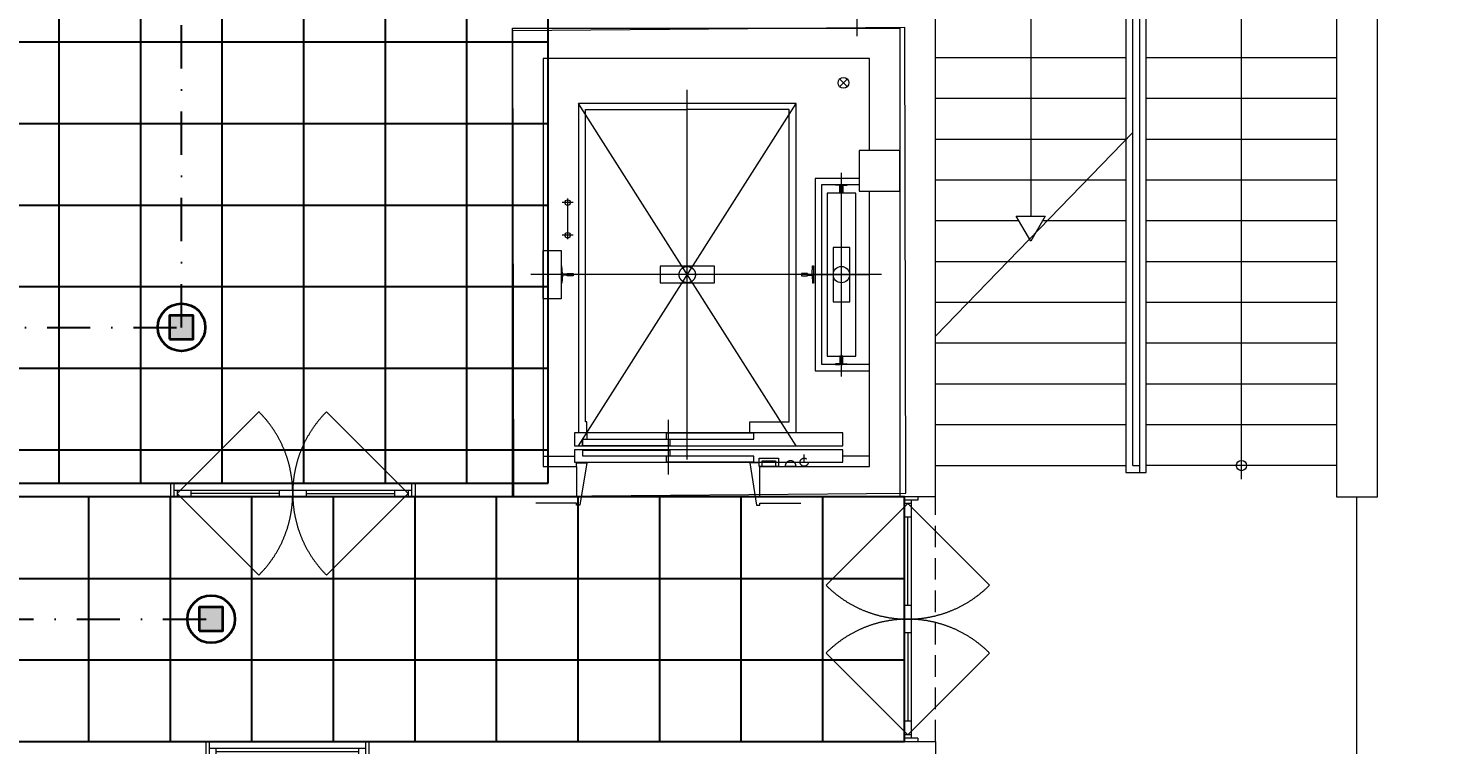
# Model space of a CAD drawing. Header units: inches. Extents: x -12418 to 472786, y -29325 to 19878.
# Drawn here: x 42371 to 52678, y -2773 to 2502 of the extents above; entities that cross this region are included whole.
import ezdxf
from ezdxf import colors
from ezdxf.entities.mleader import LeaderData, LeaderLine
from ezdxf.math import Vec2, Vec3

# ---------------------------------------------------------------- set-up
doc = ezdxf.new("R2010")
doc.units = ezdxf.units.IN
doc.header["$LTSCALE"] = 25
doc.header["$MEASUREMENT"] = 0
for name, pattern in [('00-Ground Floor$0$CENTERX2', [101.6, 63.5, -12.7, 12.7, -12.7]), ('00-Ground Floor$0$DASHED', [0.75, 0.5, -0.25]), ('00-Ground Floor$0$DASHED2', [9.525, 6.35, -3.175]), ('00-Ground Floor$0$HIDDEN', [9.525, 6.35, -3.175]), ('DASHDOT', [25.4, 12.7, -6.35, 0, -6.35])]:
    doc.linetypes.add(name, pattern=pattern)
doc.layers.get('0').update_dxf_attribs({"color": 8})
for name, color, linetype, lineweight in [('00-Ground Floor$0$Aluminum', 251, 'Continuous', 5), ('00-Ground Floor$0$Axis', 251, '00-Ground Floor$0$CENTERX2', 5), ('00-Ground Floor$0$C-HYDR-CTCH', 251, 'Continuous', 5), ('00-Ground Floor$0$Cabin', 7, 'Continuous', 5), ('00-Ground Floor$0$LOADING', 253, 'Continuous', 5), ('00-Ground Floor$0$Notes', 1, 'Continuous', 5), ('00-Ground Floor$0$Proj', 251, 'Continuous', 5), ('00-Ground Floor$0$SANIT', 250, 'Continuous', 5), ('00-Ground Floor$0$Structure', 251, 'Continuous', 5), ('00-Ground Floor$0$Tech', 169, '00-Ground Floor$0$DASHED2', 5), ('00-Ground Floor$0$Walls', 251, 'Continuous', 5), ('E-LITE-CLNG-CNDT', 6, 'DASHDOT', 35), ('T-DATA-TEXT', 2, 'Continuous', 25), ('T-INTC-CLNG @ 100', 33, 'Continuous', 35), ('T-INTC-DEVC-NUMB', 2, 'Continuous', 25), ('T-SOUN-CLNG-CNDT', 3, 'DASHDOT', 25)]:
    doc.layers.add(name, color=color, linetype=linetype, lineweight=lineweight)
doc.layers.add('00-Ground Floor$0$False Ceiling', color=251, linetype='Continuous')
doc.styles.add('DC_Elc_Romans', font='elc_romans.shx', dxfattribs={"width": 0.7})
doc.styles.add('DC_Simplex', font='SIMPLEX.shx', dxfattribs={"width": 0.7})

# ---------------------------------------------------------------- blocks, each defined once
blk = doc.blocks.new('00-Ground Floor$0$T127-1_B')
at = {"layer": '00-Ground Floor$0$Cabin'}
for p, q in [((44.5, 8), (44.5, 4)), ((44.5, 4), (78, 4)), ((78, 4), (82, 63.5)), ((44.5, -8), (44.5, -4)), ((44.5, -4), (78, -4)), ((78, -4), (82, -63.5))]:
    blk.add_line(p, q, dxfattribs=at)
at = {"layer": '00-Ground Floor$0$Cabin', "ltscale": 5}
for points in [[(44.5, 8), (0, 8), (0, -8), (44.5, -8)], [(82, 63.5), (89, 63.5), (89, -63.5), (82, -63.5)]]:
    blk.add_lwpolyline(points, dxfattribs=at)
blk = doc.blocks.new('00-Ground Floor$0$T127-1_B__1680')
at = {"layer": '00-Ground Floor$0$Axis'}
blk.add_line((-990, 0), (990, 0), dxfattribs=at)
at = {"layer": '00-Ground Floor$0$Notes', "xscale": -1}
blk.add_blockref('00-Ground Floor$0$T127-1_B', (-840, 0), dxfattribs=at)
at = {"layer": '00-Ground Floor$0$Notes'}
blk.add_blockref('00-Ground Floor$0$T127-1_B', (840, 0), dxfattribs=at)
blk = doc.blocks.new('00-Ground Floor$0$JIS5K')
at = {"layer": '00-Ground Floor$0$Cabin'}
for p, q in [((60.2, 8), (60.2, 11.2)), ((60.2, -8), (60.2, -11.2))]:
    blk.add_line(p, q, dxfattribs=at)
at = {"layer": '00-Ground Floor$0$Cabin', "ltscale": 5}
for points in [[(57, 11.2), (0, 11.2), (0, -11.2), (57, -11.2)], [(60.2, 8), (3.2, 8), (3.2, -8), (60.2, -8)], [(57, 11.2), (57, 43.5), (60.2, 43.5), (60.2, 11.2)], [(57, -11.2), (57, -43.5), (60.2, -43.5), (60.2, -11.2)]]:
    blk.add_lwpolyline(points, dxfattribs=at)
blk = doc.blocks.new('00-Ground Floor$0$JIS5K__1200')
at = {"layer": '00-Ground Floor$0$Axis'}
blk.add_line((-750, 0), (750, 0), dxfattribs=at)
at = {"layer": '00-Ground Floor$0$Notes', "xscale": -1}
blk.add_blockref('00-Ground Floor$0$JIS5K', (-600, 0), dxfattribs=at)
at = {"layer": '00-Ground Floor$0$Notes'}
blk.add_blockref('00-Ground Floor$0$JIS5K', (600, 0), dxfattribs=at)
blk = doc.blocks.new('00-Ground Floor$0$对重支撑1')
at = {"layer": '00-Ground Floor$0$Cabin'}
blk.add_lwpolyline([(1060, 178), (929, 178), (929, -178), (1060, -178)], close=True, dxfattribs=at).dxf.unprotected_set("ltscale", 0)
blk = doc.blocks.new('00-Ground Floor$0$井道平面图轿厢1轿厢地坎')
at = {"layer": '00-Ground Floor$0$Axis', "ltscale": 0.864}
blk.add_lwpolyline([(0, 96), (0, -192)], dxfattribs=at)
at = {"layer": '00-Ground Floor$0$Cabin', "ltscale": 5}
for points in [[(690, 0), (690, -96), (-1285, -96), (-1285, 0)], [(15, -3), (15, -46), (-630, -46), (-630, -3)], [(630, -50), (630, -93), (-15, -93), (-15, -50)]]:
    blk.add_lwpolyline(points, close=True, dxfattribs=at)
at = {"layer": '00-Ground Floor$0$Cabin'}
for points in [[(600, 0), (600, -48)], [(600, -48), (633, -48)], [(633, -48), (633, -96)]]:
    blk.add_lwpolyline(points, dxfattribs=at)
blk = doc.blocks.new('00-Ground Floor$0$层门地坎1')
at = {"layer": '00-Ground Floor$0$Axis', "ltscale": 0.81}
blk.add_lwpolyline([(0, 90), (0, -180)], dxfattribs=at)
at = {"layer": '00-Ground Floor$0$Cabin', "ltscale": 5}
for points in [[(690, 0), (690, -90), (-1285, -90), (-1285, 0)], [(15, -47), (15, -87), (-630, -87), (-630, -47)], [(630, -3), (630, -43), (-15, -43), (-15, -3)]]:
    blk.add_lwpolyline(points, close=True, dxfattribs=at)
blk = doc.blocks.new('00-Ground Floor$0$ME19011A-P')
for p, q in [((-0.425, 0), (0.425, 0)), ((-0.425, 0), (-0.425, -0.015)), ((0.425, 0), (0.425, -0.015)), ((-0.425, -0.015), (0.425, -0.015)), ((-0.367, -0.02), (-0.232, -0.02)), ((-0.367, -0.02), (-0.367, -0.04)), ((-0.367, -0.04), (-0.232, -0.04)), ((-0.36, -0.015), (-0.36, -0.02)), ((-0.24, -0.015), (-0.24, -0.02)), ((-0.232, -0.02), (-0.232, -0.04)), ((-0.15, -0.015), (-0.15, -0.04)), ((-0.15, -0.025), (0, -0.025)), ((-0.15, -0.04), (-0.119, -0.04)), ((-0.089, -0.04), (-0.064, -0.04)), ((-0.061, -0.037), (-0.079, -0.043)), ((-0.079, -0.043), (-0.077, -0.05)), ((-0.058, -0.046), (-0.077, -0.05)), ((-0.04, -0.031), (-0.05, -0.034)), ((-0.047, -0.043), (-0.038, -0.041)), ((-0.038, -0.041), (-0.04, -0.031)), ((-0.038, -0.04), (0, -0.04)), ((0, -0.015), (0, -0.04)), ((0.1, -0.015), (0.1, -0.045)), ((0.1, -0.035), (0.2, -0.035)), ((0.1, -0.045), (0.2, -0.045)), ((0.2, -0.045), (0.2, -0.015)), ((0.282, -0.015), (0.248, -0.015)), ((0.248, -0.024), (0.248, -0.015)), ((0.282, -0.024), (0.248, -0.024)), ((0.282, -0.024), (0.282, -0.015)), ((0.321, -0.015), (0.288, -0.015)), ((0.288, -0.015), (0.288, -0.053)), ((0.321, -0.024), (0.288, -0.024)), ((0.288, -0.053), (0.321, -0.053)), ((0.321, -0.053), (0.321, -0.015)), ((0.362, -0.015), (0.329, -0.015)), ((0.329, -0.015), (0.329, -0.053)), ((0.362, -0.024), (0.329, -0.024)), ((0.329, -0.053), (0.362, -0.053)), ((0.362, -0.053), (0.362, -0.015)), ((0.368, -0.024), (0.368, -0.015)), ((0.368, -0.015), (0.402, -0.015)), ((0.368, -0.024), (0.402, -0.024)), ((0.402, -0.024), (0.402, -0.015))]:
    blk.add_line(p, q)
blk.add_lwpolyline([(-0.119, -0.048), (-0.089, -0.048), (-0.089, -0.038), (-0.119, -0.038)], close=True)
at = {"color": 8, "const_width": 0.000601}
for points in [[(0.304, -0.053, -0.184574), (0.298, -0.064, -1.44364), (0.296, -0.058, -0.837915), (0.297, -0.066, -0.30536), (0.284, -0.062, -1.584726), (0.289, -0.061, -0.253153), (0.283, -0.068, -0.874198), (0.278, -0.058, -0.915253), (0.279, -0.066, -0.223821), (0.268, -0.064, -1.703343), (0.272, -0.06, -0.588962), (0.262, -0.068, -0.717795), (0.263, -0.058, -0.983104), (0.264, -0.064, -0.326362), (0.253, -0.061, -0.758716), (0.261, -0.051, -0.906186), (0.259, -0.057, -0.189488), (0.253, -0.052, -0.7948), (0.261, -0.042, -1.223996), (0.257, -0.047, -0.072149), (0.253, -0.04, -0.645886), (0.261, -0.032, -1.366917), (0.257, -0.037, -0.078415), (0.254, -0.031, -0.723006), (0.261, -0.026, -1.105484), (0.258, -0.029, -0.221197), (0.257, -0.024, -0.221197)], [(0.346, -0.053, 0.184574), (0.352, -0.064, 1.44364), (0.354, -0.058, 0.837915), (0.353, -0.066, 0.30536), (0.366, -0.062, 1.584726), (0.361, -0.061, 0.253153), (0.367, -0.068, 0.874198), (0.372, -0.058, 0.915253), (0.371, -0.066, 0.223821), (0.382, -0.064, 1.703343), (0.378, -0.06, 0.588962), (0.388, -0.068, 0.717795), (0.387, -0.058, 0.983104), (0.386, -0.064, 0.326362), (0.397, -0.061, 0.758716), (0.389, -0.051, 0.906186), (0.391, -0.057, 0.189488), (0.397, -0.052, 0.7948), (0.389, -0.042, 1.223996), (0.393, -0.047, 0.072149), (0.397, -0.04, 0.645886), (0.389, -0.032, 1.366917), (0.393, -0.037, 0.078415), (0.396, -0.031, 0.723006), (0.389, -0.026, 1.105484), (0.392, -0.029, 0.221197), (0.393, -0.024, 0.221197)]]:
    blk.add_lwpolyline(points, format="xyb", dxfattribs=at)
blk.add_circle((-0.054, -0.04), 0.0075)
for centre, radius, start, end in [((-0.104, -0.04), 0.01, 10.4593, 169.5407), ((-0.104, -0.04), 0.0075, 14.0075, 165.9925), ((-0.054, -0.04), 0.01, 45, 180)]:
    blk.add_arc(centre, radius, start, end)
blk = doc.blocks.new('00-Ground Floor$0$M.44.57.64')
at = {"layer": '00-Ground Floor$0$LOADING', "xscale": 1000.000000000002, "yscale": 1000.000000000002, "zscale": 1000.000000000002, "rotation": 225.9999036123427}
blk.add_blockref('00-Ground Floor$0$ME19011A-P', (-80807, 16721), dxfattribs=at)
blk = doc.blocks.new('00-Ground Floor$0$A$C37be4daf')
at = {"layer": '00-Ground Floor$0$Aluminum'}
for p, q in [((1416, 598), (216, 598)), ((241, 498), (241, 598)), ((1391, 548), (241, 548)), ((291, 548), (291, 598)), ((291, 573), (1341, 573)), ((1341, 548), (1341, 598)), ((1391, 498), (1391, 598)), ((1416, 498), (216, 498))]:
    blk.add_line(p, q, dxfattribs=at)
at = {"layer": '00-Ground Floor$0$Walls'}
for p, q in [((216, 498), (216, 598)), ((1416, 498), (1416, 598))]:
    blk.add_line(p, q, dxfattribs=at)
blk = doc.blocks.new('00-Ground Floor$0$A$Ce9e1c4c3')
at = {"layer": '00-Ground Floor$0$False Ceiling', "color": 254, "linetype": 'Continuous'}
for p, q in [((-57400, -847), (-57400, 8573)), ((-56800, -847), (-56800, 8573)), ((-56200, -847), (-56200, 8573)), ((-55600, -847), (-55600, 8573)), ((-55000, -847), (-55000, 8573)), ((-54400, -847), (-54400, 8573)), ((-62822, 2400), (-53802, 2400)), ((-62822, 1800), (-53802, 1800)), ((-62822, 1200), (-53802, 1200)), ((-62822, 600), (-53802, 600)), ((-62822, 0), (-53802, 0)), ((-62822, -600), (-53802, -600)), ((-51182, -947, 0), (-87737, -947, 0)), ((-57182, -2747), (-57182, -947)), ((-56582, -2747), (-56582, -947)), ((-55982, -2747), (-55982, -947)), ((-55382, -2747), (-55382, -947)), ((-54782, -2747), (-54782, -947)), ((-54182, -2747), (-54182, -947)), ((-53582, -2747), (-53582, -947)), ((-52982, -2747), (-52982, -947)), ((-52382, -2747), (-52382, -947)), ((-51782, -2747), (-51782, -947)), ((-51182, -2747, 0), (-51182, -947, 0)), ((-87737, -1547), (-51182, -1547)), ((-87737, -2147), (-51182, -2147)), ((-87737, -2747, 0), (-51182, -2747, 0))]:
    blk.add_line(p, q, dxfattribs=at)
at = {"layer": '00-Ground Floor$0$False Ceiling', "color": 254}
for p, q in [((-53802, -847, 0), (-53802, 8573, 0)), ((-62822, -847, 0), (-53802, -847, 0))]:
    blk.add_line(p, q, dxfattribs=at)
blk = doc.blocks.new('00-Ground Floor')
at = {"layer": '00-Ground Floor$0$Aluminum', "linetype": '00-Ground Floor$0$DASHED', "ltscale": 300}
for p, q in [((43468, -922, 0), (44069, -321, 0)), ((45168, -922, 0), (44567, -321, 0)), ((43468, -922, 0), (44069, -1523, 0)), ((45168, -922, 0), (44567, -1523, 0)), ((48843, -997, 0), (48242, -1598, 0)), ((48843, -997, 0), (49444, -1598, 0)), ((48843, -2697, 0), (48242, -2096, 0)), ((48843, -2697, 0), (49444, -2096, 0))]:
    blk.add_line(p, q, dxfattribs=at)
at = {"layer": '00-Ground Floor$0$Aluminum'}
for p, q in [((43418, -847, 0), (43443, -847, 0)), ((43443, -847, 0), (43443, -947, 0)), ((43443, -897, 0), (45193, -897, 0)), ((43468, -897, 0), (43468, -947, 0)), ((43568, -897, 0), (43568, -947, 0)), ((44218, -922, 0), (43568, -922, 0)), ((44218, -897, 0), (44218, -947, 0)), ((44318, -897, 0), (44318, -947, 0)), ((44418, -897, 0), (44418, -947, 0)), ((44418, -922, 0), (45068, -922, 0)), ((45068, -897, 0), (45068, -947, 0)), ((45168, -897, 0), (45168, -947, 0)), ((45193, -847, 0), (45193, -947, 0)), ((45193, -847, 0), (45218, -847, 0)), ((43418, -947, 0), (45218, -947, 0)), ((48818, -947, 0), (48818, -2747, 0)), ((48918, -972, 0), (48818, -972, 0)), ((48868, -997, 0), (48818, -997, 0)), ((48868, -972, 0), (48868, -2722, 0)), ((48918, -947, 0), (48918, -972, 0)), ((48868, -1097, 0), (48818, -1097, 0)), ((48843, -1747, 0), (48843, -1097, 0)), ((48868, -1747, 0), (48818, -1747, 0)), ((48868, -1847, 0), (48818, -1847, 0)), ((48868, -1947, 0), (48818, -1947, 0)), ((48843, -1947, 0), (48843, -2597, 0)), ((48868, -2597, 0), (48818, -2597, 0)), ((48868, -2697, 0), (48818, -2697, 0)), ((48918, -2722, 0), (48818, -2722, 0)), ((48918, -2722, 0), (48918, -2747, 0))]:
    blk.add_line(p, q, dxfattribs=at)
at = {"layer": '00-Ground Floor$0$Aluminum', "linetype": '00-Ground Floor$0$DASHED', "ltscale": 300}
for centre, start, end in [((43468, -922, 0), 315, 45), ((45168, -922, 0), 135, 225), ((48843, -997, 0), 225, 315), ((48843, -2697, 0), 45, 135)]:
    blk.add_arc(centre, 850, start, end, dxfattribs=at)
at = {"layer": '00-Ground Floor$0$Axis'}
blk.add_line((48150, 688), (48560, 688), dxfattribs=at)
at = {"layer": '00-Ground Floor$0$Axis', "ltscale": 3}
for points in [[(47221, -672), (47221, 2048)], [(48021, -572), (46421, 1948)], [(46421, -572), (48021, 1948)], [(48651, 688), (46071, 688)]]:
    blk.add_lwpolyline(points, dxfattribs=at)
at = {"layer": '00-Ground Floor$0$Axis', "ltscale": 0.9}
blk.add_lwpolyline([(46341, 948), (46341, 1248)], dxfattribs=at)
at = {"layer": '00-Ground Floor$0$Axis', "ltscale": 0.24}
for points in [[(46381, 1218), (46301, 1218)], [(46381, 978), (46301, 978)]]:
    blk.add_lwpolyline(points, dxfattribs=at)
at = {"layer": '00-Ground Floor$0$Axis', "ltscale": 1.5}
blk.add_lwpolyline([(47471, 688), (46971, 688)], dxfattribs=at)
at = {"layer": '00-Ground Floor$0$C-HYDR-CTCH', "flags": 128}
blk.add_lwpolyline([(45936, 2481), (45943, -944), (48829, -920), (48822, 2505), (45936, 2481)], dxfattribs=at)
at = {"layer": '00-Ground Floor$0$Cabin'}
for points in [[(48021, 1948), (46421, 1948)], [(46421, 1948), (46421, -476)], [(48021, 1948), (46421, 1948)], [(46421, 1948), (46421, -476)], [(46471, -396), (46471, 1904)], [(46471, 1904), (47221, 1904)], [(47971, 1904), (47221, 1904)], [(47971, -396), (47971, 1904)], [(48021, -476), (48021, 1948)], [(48021, -476), (48021, 1948)], [(48355, 438), (48355, 938)], [(46481, -396), (46471, -396)], [(46481, -476), (46481, -396)], [(47681, -476), (47681, -396)], [(47681, -396), (47971, -396)], [(46421, -476), (46391, -476)], [(46391, -476), (46391, -572)], [(46421, -476), (46391, -476)], [(46391, -476), (46391, -572)], [(48366, -476), (48021, -476)], [(48366, -476), (48021, -476)], [(48366, -572), (48366, -476)], [(48366, -572), (48366, -476)], [(46391, -572), (48366, -572)], [(46391, -572), (48366, -572)], [(46406, -723), (46406, -723), (46406, -698), (46481, -698), (46431, -1008), (46406, -1008), (46406, -993), (46106, -993)], [(46161, -647), (46391, -647)], [(47751, -698), (47681, -698), (47731, -1008), (47756, -1008), (47756, -993), (48056, -993)], [(48561, -647), (48366, -647)]]:
    blk.add_lwpolyline(points, dxfattribs=at)
at = {"layer": '00-Ground Floor$0$Cabin', "ltscale": 5}
for points in [[(48486, 1396), (48161, 1396), (48161, -20), (48561, -20)], [(48486, 1348), (48209, 1348), (48209, 28), (48561, 28)]]:
    blk.add_lwpolyline(points, dxfattribs=at)
blk.add_lwpolyline([(48460, 1288), (48250, 1288), (48250, 88), (48460, 88)], close=True, dxfattribs=at)
at = {"layer": '00-Ground Floor$0$Cabin'}
blk.add_lwpolyline([(48416, 888), (48294, 888), (48294, 488), (48416, 488)], close=True, dxfattribs=at)
at = {"layer": '00-Ground Floor$0$Cabin', "ltscale": 50}
blk.add_lwpolyline([(47021, 749), (47021, 627), (47421, 627), (47421, 749)], close=True, dxfattribs=at)
at = {"layer": '00-Ground Floor$0$Cabin'}
for centre, radius in [((46341, 1218), 20), ((46341, 978), 20), ((48355, 688), 60)]:
    blk.add_circle(centre, radius, dxfattribs=at)
at = {"layer": '00-Ground Floor$0$Notes'}
for p, q in [((48395, 2124), (48345, 2074)), ((48395, 2074), (48345, 2124))]:
    blk.add_line(p, q, dxfattribs=at)
blk.add_circle((48370, 2099), 40, dxfattribs=at)
at = {"layer": '00-Ground Floor$0$Proj'}
for p, q in [((50448, 2933, 0), (50448, 1683, 0)), ((50498, 1734, 0), (50498, 2883, 0)), ((50448, 2283, 0), (49048, 2283, 0)), ((51998, 2283, 0), (50598, 2283, 0)), ((50448, 1983, 0), (49048, 1983, 0)), ((51998, 1983, 0), (50598, 1983, 0)), ((50498, 1734, 0), (49048, 234, 0)), ((50448, 1683, 0), (49048, 1683, 0)), ((51998, 1683, 0), (50598, 1683, 0)), ((50158, 1383, 0), (49048, 1383, 0)), ((51998, 1383, 0), (50598, 1383, 0)), ((49661, 1083, 0), (49048, 1083, 0)), ((49868, 1083, 0), (49835, 1083, 0)), ((51998, 1083, 0), (50598, 1083, 0)), ((49603, 783, 0), (49048, 783, 0)), ((51998, 783, 0), (50598, 783, 0)), ((49288, 483, 0), (49048, 483, 0)), ((51998, 483, 0), (50598, 483, 0)), ((51998, 183, 0), (50598, 183, 0)), ((51998, -117, 0), (50598, -117, 0)), ((51998, -417, 0), (50598, -417, 0)), ((50498, -717, 0), (50548, -717, 0)), ((51998, -717, 0), (50598, -717, 0))]:
    blk.add_line(p, q, dxfattribs=at)
at = {"layer": '00-Ground Floor$0$Proj', "linetype": '00-Ground Floor$0$DASHED', "ltscale": 300}
for p, q in [((50448, 1383, 0), (50158, 1383, 0)), ((50448, 1083, 0), (49868, 1083, 0)), ((50448, 783, 0), (49603, 783, 0)), ((50448, 483, 0), (49288, 483, 0)), ((50448, 183, 0), (49048, 183, 0)), ((50448, -117, 0), (49048, -117, 0)), ((50448, -417, 0), (49048, -417, 0))]:
    blk.add_line(p, q, dxfattribs=at)
at = {"layer": '00-Ground Floor$0$Proj', "linetype": '00-Ground Floor$0$HIDDEN'}
blk.add_line((49048, -2747, 0), (49048, -947, 0), dxfattribs=at)
at = {"layer": '00-Ground Floor$0$Proj', "elevation": 0}
for points in [[(51298, -817), (51298, 3658), (49748, 3658), (49748, 1118)], [(51298, -817), (51298, 3658), (49748, 3658), (49748, 1118)], [(50548, 2883), (50548, -767), (50598, -767), (50598, 2933)], [(49048, -3127), (52148, -3127), (52148, -947)]]:
    blk.add_lwpolyline(points, dxfattribs=at)
at = {"layer": '00-Ground Floor$0$Proj', "ltscale": 300, "elevation": 0}
for points in [[(50448, 1683), (50448, -767), (50548, -767)], [(50498, -717), (50498, 1734)], [(49048, -717), (50448, -717)]]:
    blk.add_lwpolyline(points, dxfattribs=at)
at = {"layer": '00-Ground Floor$0$Proj', "elevation": 0}
blk.add_lwpolyline([(49748, 933), (49641, 1118), (49855, 1118)], close=True, dxfattribs=at)
at = {"layer": '00-Ground Floor$0$Proj'}
blk.add_circle((51298, -717, 0), 37.5, dxfattribs=at)
at = {"layer": '00-Ground Floor$0$SANIT'}
blk.add_line((48471, 2443, 0), (48471, 3273, 0), dxfattribs=at)
at = {"layer": '00-Ground Floor$0$Structure', "elevation": 0}
blk.add_lwpolyline([(51998, 2933), (51998, -947), (52298, -947), (52298, 2933)], close=True, dxfattribs=at)
at = {"layer": '00-Ground Floor$0$Structure'}
for points in [[(48561, 1602), (48561, 2277), (46161, 2277), (46161, -723), (46406, -723), (46406, -948), (45936, -948), (45936, 2502), (48786, 2502), (48786, -948), (47756, -948)], [(47756, -948), (47756, -723), (48561, -723), (48561, 1302)]]:
    blk.add_lwpolyline(points, dxfattribs=at)
blk.add_lwpolyline([(48486, 1302), (48786, 1302), (48786, 1602), (48486, 1602)], close=True, dxfattribs=at)
at = {"layer": '00-Ground Floor$0$Tech', "ltscale": 9}
for points in [[(47751, -663), (47891, -663), (47891, -723), (47751, -723)], [(47771, -683), (47871, -683), (47871, -723), (47771, -723)]]:
    blk.add_lwpolyline(points, close=True, dxfattribs=at)
at = {"layer": '00-Ground Floor$0$Tech', "ltscale": 0.36}
blk.add_lwpolyline([(48081, -692), (48081, -632)], dxfattribs=at)
at = {"layer": '00-Ground Floor$0$Tech', "ltscale": 0.48}
blk.add_lwpolyline([(47941, -722), (48021, -722)], dxfattribs=at)
at = {"layer": '00-Ground Floor$0$Tech', "ltscale": 5}
blk.add_circle((47221, 688), 60, dxfattribs=at)
at = {"layer": '00-Ground Floor$0$Tech'}
blk.add_circle((48081, -692), 30, dxfattribs=at)
blk.add_arc((47981, -722), 40, 0, 180, dxfattribs=at)
at = {"layer": '00-Ground Floor$0$Walls'}
for p, q in [((49048, -947, 0), (49048, 4453, 0)), ((45936, 2502), (46036, 2502)), ((37178, -847, 0), (43418, -847, 0)), ((43418, -847, 0), (43418, -947, 0)), ((45218, -847, 0), (45936, -847)), ((45218, -847, 0), (45218, -947, 0)), ((17733, -947, 0), (43418, -947, 0)), ((45218, -947, 0), (45936, -947)), ((49048, -947, 0), (48786, -947)), ((37850, -2747, 0), (49048, -2747, 0)), ((49048, -2747, 0), (49048, -4091, 0))]:
    blk.add_line(p, q, dxfattribs=at)
at = {"rotation": 180}
blk.add_blockref('00-Ground Floor$0$A$C37be4daf', (45094, -2249, 0), dxfattribs=at)
at = {"layer": '00-Ground Floor$0$False Ceiling', "color": 254}
blk.add_blockref('00-Ground Floor$0$A$Ce9e1c4c3', (100000, 0), dxfattribs=at)
at = {"layer": '00-Ground Floor$0$LOADING', "xscale": -1, "rotation": 225.9999036123427}
blk.add_blockref('00-Ground Floor$0$M.44.57.64', (90122, 66895, 0), dxfattribs=at)
at = {"layer": '00-Ground Floor$0$Notes', "xscale": -1, "rotation": 270.0000015352345}
blk.add_blockref('00-Ground Floor$0$JIS5K__1200', (48355, 688), dxfattribs=at)
at = {"layer": '00-Ground Floor$0$Notes', "yscale": -1, "rotation": 180}
for name in ['00-Ground Floor$0$对重支撑1', '00-Ground Floor$0$T127-1_B__1680']:
    blk.add_blockref(name, (47221, 688), dxfattribs=at)
at = {"layer": '00-Ground Floor$0$Notes', "xscale": -1}
for name, p in [('00-Ground Floor$0$井道平面图轿厢1轿厢地坎', (47081, -476)), ('00-Ground Floor$0$层门地坎1', (47081, -602))]:
    blk.add_blockref(name, p, dxfattribs=at)
blk = doc.blocks.new('DC_PA-CL-Speaker')
blk.add_hatch(color=256).paths.add_polyline_path([(-0.88, -0.87), (0.86, -0.87), (0.86, 0.88), (-0.88, 0.88)])
blk.add_lwpolyline([(-0.88, -0.87), (0.86, -0.87), (0.86, 0.88), (-0.88, 0.88)], close=True)
blk.add_circle((0, 0), 1.75)
at = {"layer": 'T-INTC-DEVC-NUMB', "style": 'DC_Simplex', "width": 0.7}
blk.add_attdef('DC_CONTROL', (3.36, 2.47), '', height=2, rotation=360, dxfattribs=at)
blk = doc.blocks.new('DC_Arrow-ArrowEllipse')
at = {"color": 0}
blk.add_ellipse((0, 0), major_axis=(0.4, 0), ratio=0.4, dxfattribs=at)
at = {"color": 0, "ltscale": 0.5}
blk.add_solid([(-1.4, 0.167), (-0.4, 0), (-1.4, -0.167)], dxfattribs=at)

msp = doc.modelspace()

# ---------------------------------------------------------------- linework, layer by layer
at = {"layer": 'T-SOUN-CLNG-CNDT'}
for points in [[(38700, 300), (43500, 300), (43500, 5100), (38700, 5100)], [(14918, -1847), (19718, -1847), (24518, -1847), (28718, -1847), (33518, -1847), (38918, -1847), (43718, -1847)]]:
    msp.add_lwpolyline(points, dxfattribs=at)

# ---------------------------------------------------------------- block references
at = {"layer": 'E-LITE-CLNG-CNDT'}
msp.add_blockref('00-Ground Floor', (0, 0), dxfattribs=at)
at = {"layer": 'T-INTC-CLNG @ 100', "xscale": 100, "yscale": 100, "zscale": 100}
for p in [(43500, 300), (43718, -1847)]:
    msp.add_blockref('DC_PA-CL-Speaker', p, dxfattribs=at)

# ---------------------------------------------------------------- leaders
at = {"layer": 'T-DATA-TEXT'}
ml = msp.add_multileader_mtext('Standard', dxfattribs=at)
ml.set_content('LINE 5 TO SOUND RACK\\PIN DATA ROOM  ', color=256, style='DC_Elc_Romans')
ml.set_leader_properties(color=45)
ml.set_arrow_properties(name='DC_Arrow-ArrowEllipse')
ml.build(insert=Vec2(0, 0))
ml.multileader.update_dxf_attribs({"dogleg_length": 2, "arrow_head_size": 200, "scale": 100})
ctx = ml.context
ctx.base_point, ctx.scale, ctx.char_height, ctx.arrow_head_size, ctx.landing_gap_size, ctx.plane_origin = Vec3(22030, 1333), 100, 200, 200, 200, Vec3(33896, 8211)
notes = []
notes.append((ctx, [(0, (1, 1, 0), (21830, 1333), (1, 0), 200, [(0, [(20977, 1792)], 0, [])])]))
ctx.mtext.insert, ctx.mtext.width, ctx.mtext.flow_direction = Vec3(22230, 1433), 2820.3, 5
ml = msp.add_multileader_mtext('Standard', dxfattribs=at)
ml.set_content('LINE 4 TO SOUND RACK\\PIN DATA ROOM  ', color=256, style='DC_Elc_Romans')
ml.set_leader_properties(color=45)
ml.set_arrow_properties(name='DC_Arrow-ArrowEllipse')
ml.build(insert=Vec2(0, 0))
ml.multileader.update_dxf_attribs({"dogleg_length": 2, "arrow_head_size": 200, "scale": 100})
ctx = ml.context
ctx.base_point, ctx.scale, ctx.char_height, ctx.arrow_head_size, ctx.landing_gap_size, ctx.plane_origin = Vec3(33258, 263), 100, 200, 200, 200, Vec3(45892, 4260)
notes.append((ctx, [(1, (1, 1, 0), (36438, 263), (-1, 0), 200, [(0, [(37800, -847)], 0, [])])]))
ctx.mtext.insert, ctx.mtext.width, ctx.mtext.flow_direction = Vec3(33458, 363), 2820.3, 5
ml = msp.add_multileader_mtext('Standard', dxfattribs=at)
ml.set_content('LINE 2 TO SOUND RACK\\PIN DATA ROOM  ', color=256, style='DC_Elc_Romans')
ml.set_leader_properties(color=45)
ml.set_arrow_properties(name='DC_Arrow-ArrowEllipse')
ml.build(insert=Vec2(0, 0))
ml.multileader.update_dxf_attribs({"dogleg_length": 2, "arrow_head_size": 200, "scale": 100})
ctx = ml.context
ctx.base_point, ctx.scale, ctx.char_height, ctx.arrow_head_size, ctx.landing_gap_size, ctx.plane_origin = Vec3(17088, -1131), 100, 200, 200, 200, Vec3(30677, 4154)
notes.append((ctx, [(1, (1, 1, 0), (20268, -1131), (-1, 0), 200, [(0, [(20793, -1973)], 0, [])])]))
ctx.mtext.insert, ctx.mtext.width, ctx.mtext.flow_direction = Vec3(17288, -1031), 2820.3, 5
ml = msp.add_multileader_mtext('Standard', dxfattribs=at)
ml.set_content('LINE 1 TO SOUND RACK\\PIN DATA ROOM  ', color=256, style='DC_Elc_Romans')
ml.set_leader_properties(color=45)
ml.set_arrow_properties(name='DC_Arrow-ArrowEllipse')
ml.build(insert=Vec2(0, 0))
ml.multileader.update_dxf_attribs({"dogleg_length": 2, "arrow_head_size": 200, "scale": 100})
ctx = ml.context
ctx.base_point, ctx.scale, ctx.char_height, ctx.arrow_head_size, ctx.landing_gap_size, ctx.plane_origin = Vec3(12444, -3101, 0), 100, 200, 200, 200, Vec3(17206, 2235, 0)
notes.append((ctx, [(0, (1, 1, 0), (12244, -3101, 0), (1, 0), 200, [(0, [(11812, -2440, 0)], 0, [])])]))
ctx.mtext.insert, ctx.mtext.width, ctx.mtext.flow_direction = Vec3(12644, -3001, 0), 2820.3, 5
for ctx, leaders in notes:
    for number, flags, end, landing, length, lines in leaders:
        leader = LeaderData()
        leader.index, (leader.has_last_leader_line, leader.has_dogleg_vector, leader.attachment_direction) = number, flags
        leader.last_leader_point, leader.dogleg_vector, leader.dogleg_length = Vec3(end), Vec3(landing), length
        for number, points, colour, breaks in lines:
            line = LeaderLine()
            line.index, line.vertices, line.color, line.breaks = number, Vec3.list(points), colors.encode_raw_color(colour), breaks
            leader.lines.append(line)
        ctx.leaders.append(leader)

doc.saveas('drawing.dxf')
